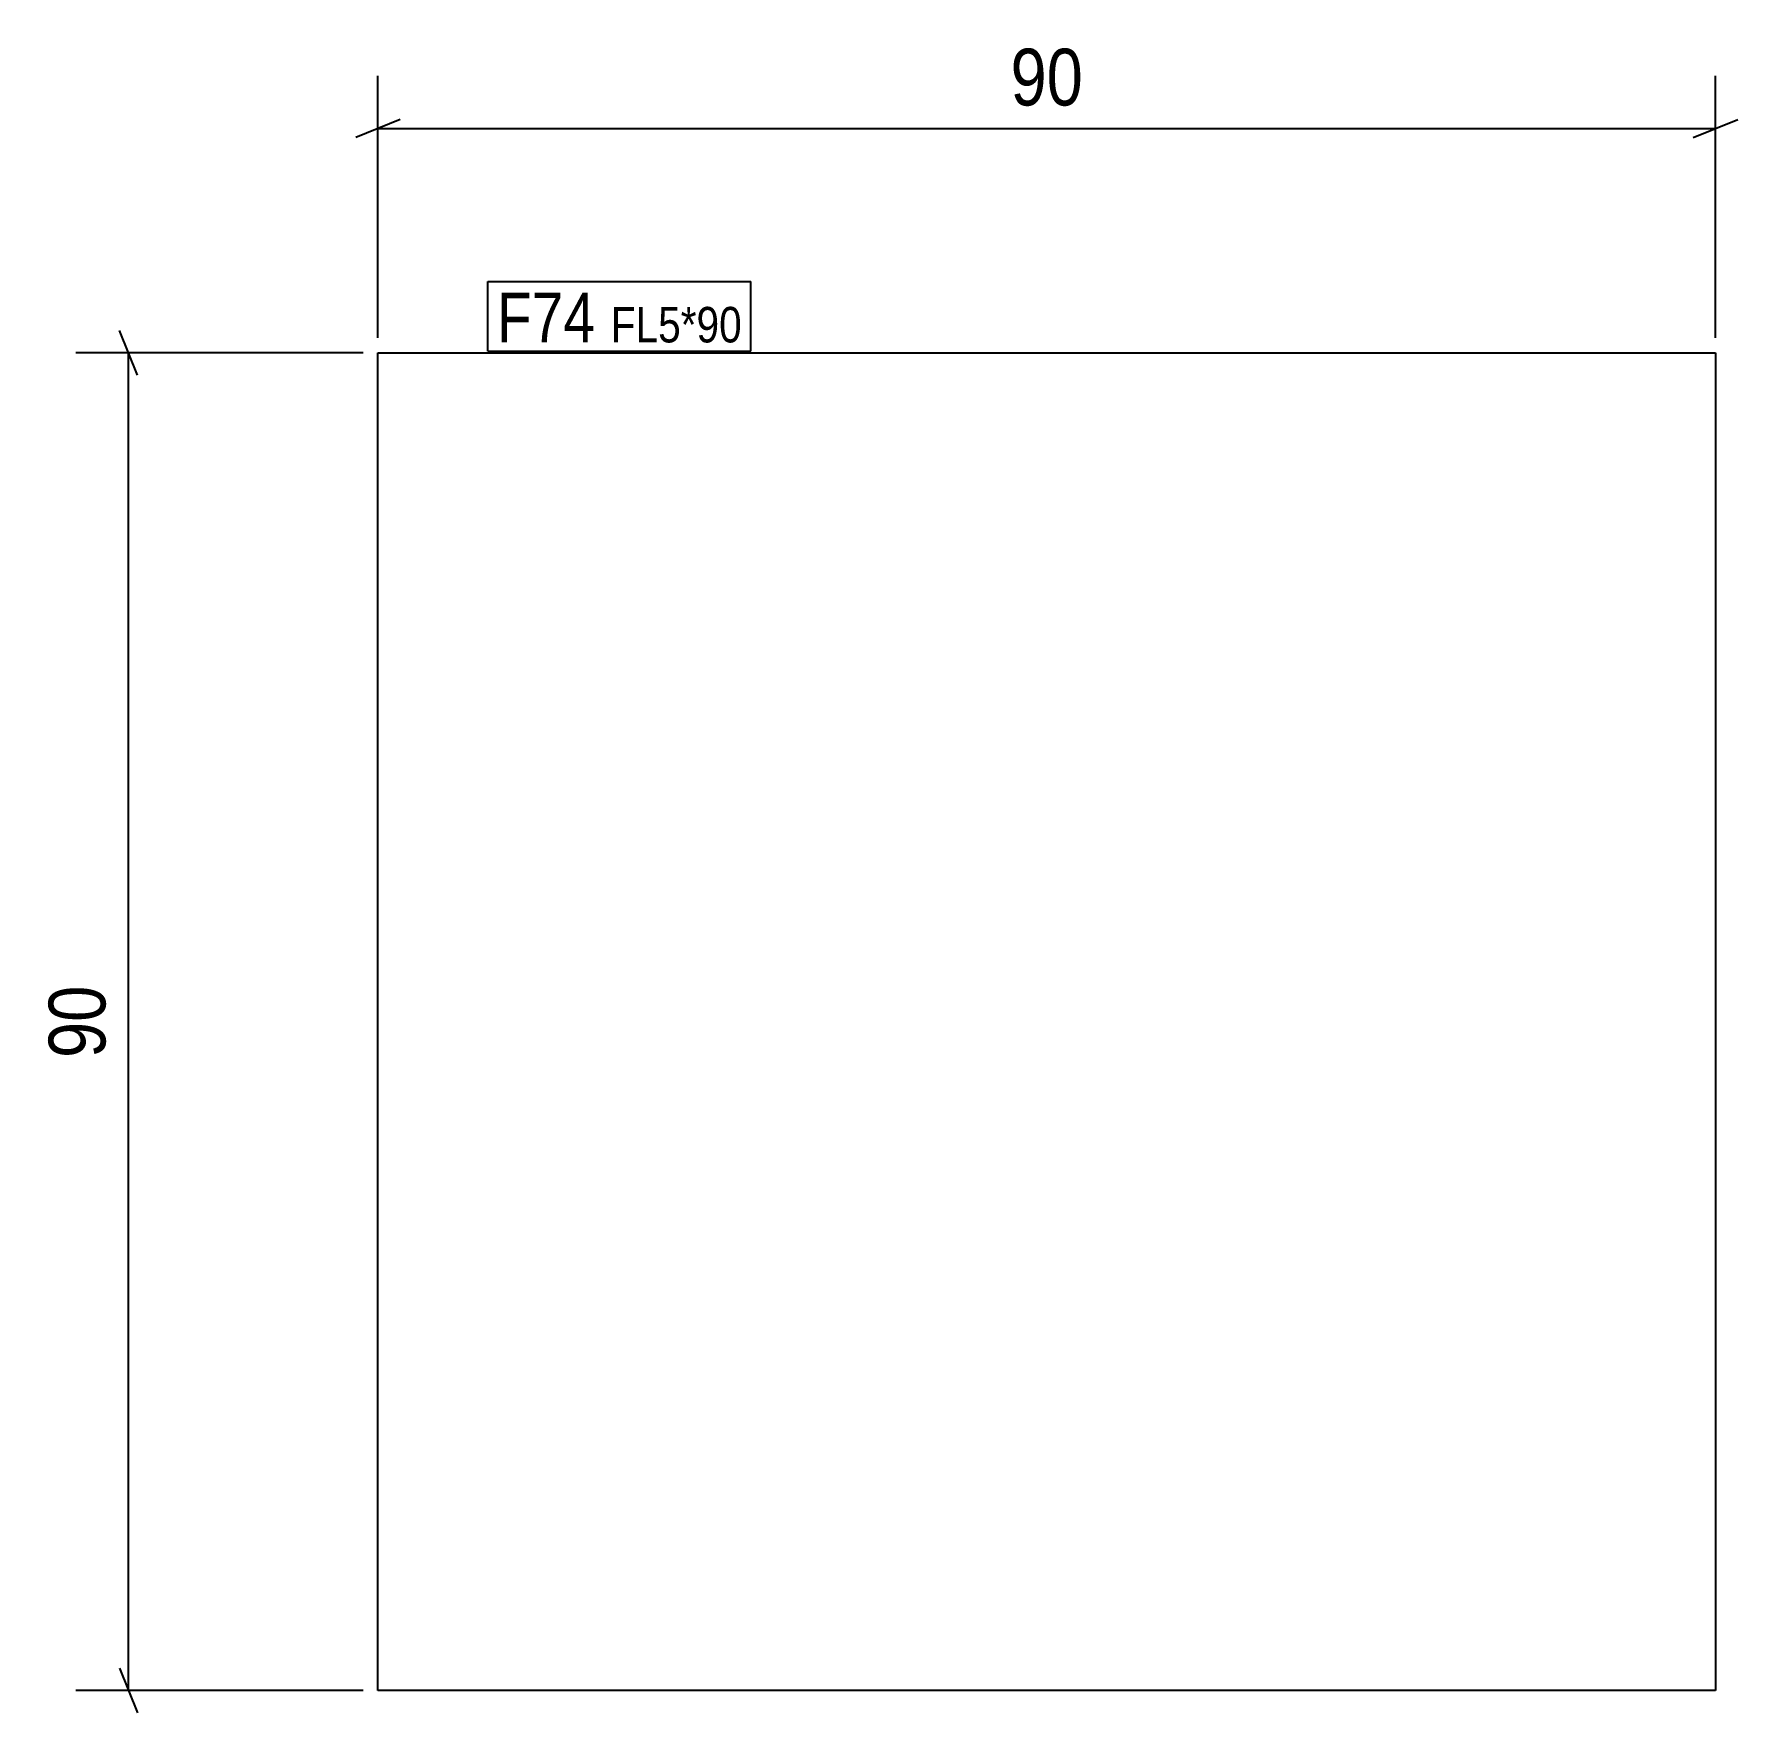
# Model space of a CAD drawing. Header units: millimetres. Extents: x 2 to 117, y 3 to 116.
import ezdxf

# ---------------------------------------------------------------- set-up
doc = ezdxf.new("R2010")
doc.units = ezdxf.units.MM
for name, color, linetype in [('MÅLSÆTNING', 7, 'Continuous'), ('STÅL', 7, 'Continuous'), ('TEKST', 7, 'Continuous')]:
    doc.layers.add(name, color=color, linetype=linetype)
doc.styles.add('Arial Narrow', font='ARIALN.TTF', dxfattribs={"height": 0.2})

msp = doc.modelspace()

# ---------------------------------------------------------------- linework, layer by layer
at = {"layer": 'MÅLSÆTNING', "color": 7, "linetype": 'Continuous'}
for p, q in [((25.34, 95.5), (25.34, 113.14)), ((115.34, 95.5), (115.34, 113.14)), ((26.84, 110.19), (23.84, 108.99)), ((113.84, 108.99), (116.84, 110.19)), ((25.34, 109.59), (115.34, 109.59)), ((9.15, 93), (7.95, 96)), ((24.34, 94.5), (5, 94.5)), ((8.55, 4.5), (8.55, 94.5)), ((7.95, 6), (9.15, 3)), ((24.34, 4.5), (5, 4.5))]:
    msp.add_line(p, q, dxfattribs=at)
at = {"layer": 'STÅL', "color": 2, "linetype": 'Continuous'}
for p, q in [((25.34, 4.5), (25.34, 94.5)), ((25.34, 94.5), (115.34, 94.5)), ((115.34, 94.5), (115.34, 4.5)), ((115.34, 4.5), (25.34, 4.5))]:
    msp.add_line(p, q, dxfattribs=at)
at = {"layer": 'TEKST', "color": 7, "linetype": 'Continuous'}
for p, q in [((32.74, 99.3), (50.43, 99.3)), ((32.74, 94.6), (32.74, 99.3)), ((50.43, 94.6), (50.43, 99.3)), ((32.74, 94.6), (50.43, 94.6))]:
    msp.add_line(p, q, dxfattribs=at)

# ---------------------------------------------------------------- wipeouts: each hides what was drawn before it
at = {"color": 0}
for points, layer in [([(73.58, 110.34), (73.58, 115.94), (67.1, 115.94), (67.1, 110.34)], 'MÅLSÆTNING'), ([(7.8, 52.74), (2.2, 52.74), (2.2, 46.26), (7.8, 46.26)], 'MÅLSÆTNING'), ([(39.95, 95.2), (39.95, 98.7), (33.34, 98.7), (33.34, 95.2)], 'TEKST'), ([(49.83, 95.2), (49.83, 97.7), (41, 97.7), (41, 95.2)], 'TEKST')]:
    msp.add_wipeout(points, dxfattribs=at).dxf.layer = layer

# ---------------------------------------------------------------- next in the draw order: texts
at = {"layer": 'MÅLSÆTNING', "color": 3, "style": 'Arial Narrow'}
msp.add_text('90', height=3.818, dxfattribs=at).set_placement((67.9, 111.14))
msp.add_text('90', height=3.818, rotation=90.0002, dxfattribs=at).set_placement((7, 47.06))

# ---------------------------------------------------------------- next in the draw order: wipeouts: each hides what was drawn before it
at = {"color": 0}
for points in [[(39.95, 95.2), (39.95, 98.7), (33.34, 98.7), (33.34, 95.2)], [(49.83, 95.2), (49.83, 97.7), (41, 97.7), (41, 95.2)]]:
    msp.add_wipeout(points, dxfattribs=at).dxf.layer = 'TEKST'

# ---------------------------------------------------------------- next in the draw order: texts
at = {"layer": 'TEKST', "color": 3, "style": 'Arial Narrow'}
for s, height, p in [('F74', 3.34, (33.34, 95.2)), ('FL5*90', 2.386, (41, 95.2))]:
    msp.add_text(s, height=height, dxfattribs=at).set_placement(p)

doc.saveas('drawing.dxf')
